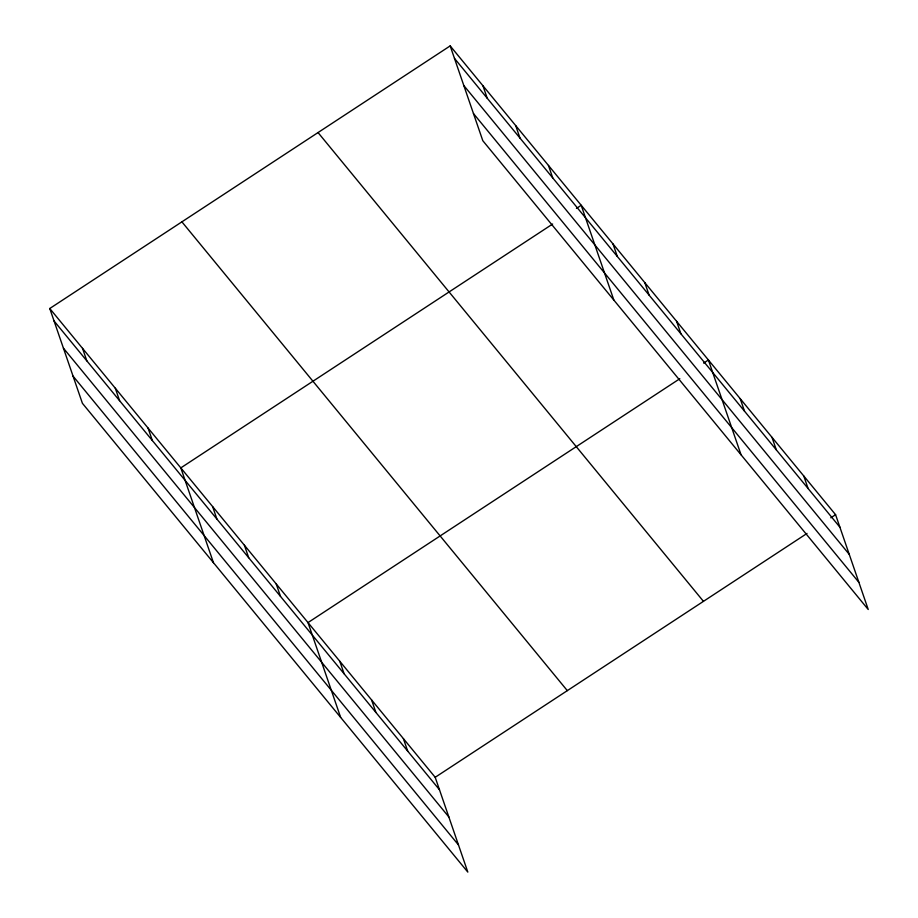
<?xml version="1.0" encoding="UTF-8"?>
<svg xmlns="http://www.w3.org/2000/svg" width="918" height="918" viewBox="0 0 918 918"><rect width="100%" height="100%" fill="white"/><g stroke="black" fill="none" stroke-linecap="round" stroke-linejoin="round"><path stroke-width="1.38" d="M49.767 308.505L435.189 777.294L467.824 872.1L82.413 403.312L49.767 308.505L450.176 45.9L835.587 514.688L868.233 609.495L482.811 140.706L450.176 45.9M552.647 224.026L180.812 467.893L213.458 562.7M576.447 208.409L581.209 205.288L613.855 300.094M679.825 378.721L308 622.599L340.647 717.406M703.636 363.115L708.398 359.982L741.044 454.789M435.189 777.294L807.014 533.427M830.824 517.809L835.587 514.688M454.479 58.396L839.89 527.184M463.831 85.558L849.242 554.346M473.459 113.545L858.881 582.333M318.041 132.559L703.452 601.347M181.902 221.846L567.313 690.634M54.07 321.002L439.493 789.79M63.422 348.163L448.845 816.951M73.061 376.151L458.472 844.939M803.789 476.006L808.092 488.514M771.992 437.335L776.295 449.831M740.195 398.664L744.498 411.161M676.6 321.311L680.904 333.808M644.803 282.641L649.106 295.137M613.006 243.958L617.309 256.455M548.448 165.435L552.751 177.943M515.686 125.594L519.99 138.09M482.937 85.741L487.24 98.249M403.392 738.623L407.695 751.119M371.595 699.941L375.898 712.437M339.798 661.27L344.101 673.766M276.203 583.917L280.506 596.413M244.406 545.246L248.709 557.742M212.609 506.575L216.912 519.072M148.05 428.052L152.354 440.548M115.289 388.199L119.592 400.696M82.528 348.358L86.831 360.854"/></g></svg>
